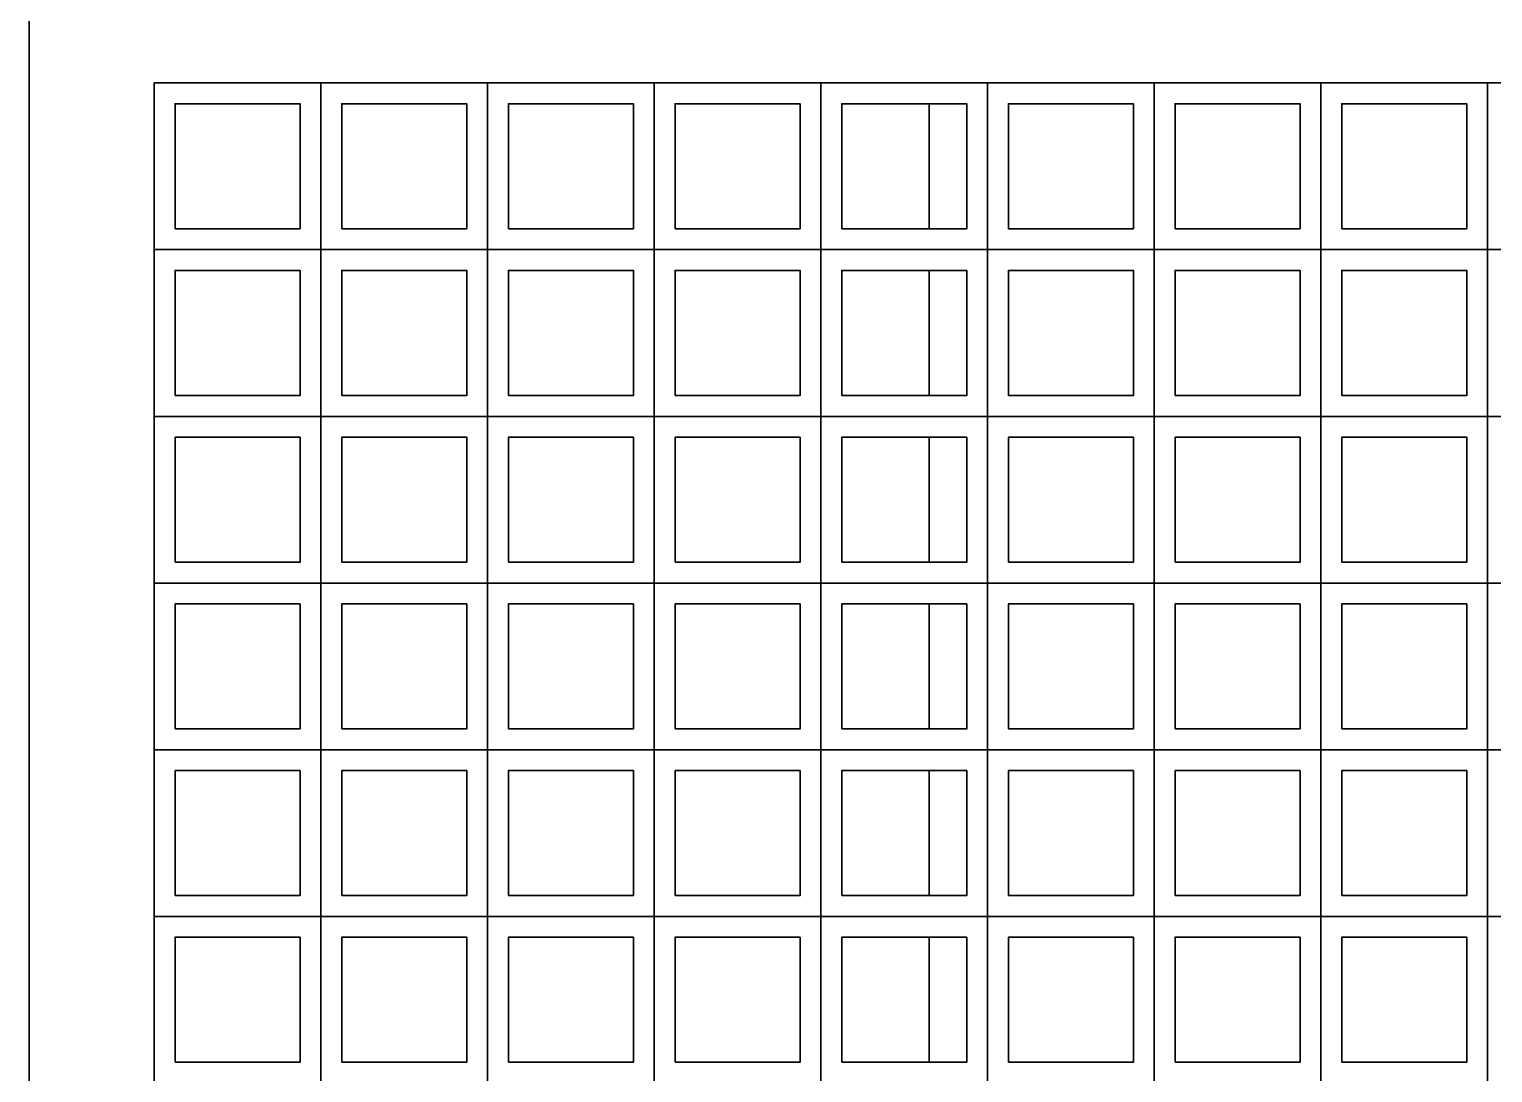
# Model space of a CAD drawing. Header units: millimetres. Extents: x -4228 to 27092, y -6721 to 984.
# Drawn here: x 7492.6 to 7668.2, y -6468.2 to -6343 of the extents above; entities that cross this region are included whole.
import ezdxf

# ---------------------------------------------------------------- set-up
doc = ezdxf.new("R2010")
doc.units = ezdxf.units.MM
doc.header["$LTSCALE"] = 50
doc.layers.add('cobogo', color=7, linetype='Continuous')
doc.layers.add('PAREDES3', color=2, linetype='Continuous')

msp = doc.modelspace()

# ---------------------------------------------------------------- linework, layer by layer
at = {"layer": 'cobogo', "color": 3, "linetype": 'Continuous', "lineweight": 30}
for points in [[(7507.6, -6369.46), (7527.6, -6369.46), (7527.6, -6349.46), (7507.6, -6349.46)], [(7507.6, -6369.46), (7527.6, -6369.46), (7527.6, -6349.46), (7507.6, -6349.46)], [(7507.6, -6369.46), (7527.6, -6369.46), (7527.6, -6349.46), (7507.6, -6349.46)], [(7507.6, -6369.46), (7527.6, -6369.46), (7527.6, -6349.46), (7507.6, -6349.46)], [(7527.6, -6369.46), (7547.6, -6369.46), (7547.6, -6349.46), (7527.6, -6349.46)], [(7527.6, -6369.46), (7547.6, -6369.46), (7547.6, -6349.46), (7527.6, -6349.46)], [(7527.6, -6369.46), (7547.6, -6369.46), (7547.6, -6349.46), (7527.6, -6349.46)], [(7527.6, -6369.46), (7547.6, -6369.46), (7547.6, -6349.46), (7527.6, -6349.46)], [(7547.6, -6369.46), (7567.6, -6369.46), (7567.6, -6349.46), (7547.6, -6349.46)], [(7547.6, -6369.46), (7567.6, -6369.46), (7567.6, -6349.46), (7547.6, -6349.46)], [(7547.6, -6369.46), (7567.6, -6369.46), (7567.6, -6349.46), (7547.6, -6349.46)], [(7547.6, -6369.46), (7567.6, -6369.46), (7567.6, -6349.46), (7547.6, -6349.46)], [(7567.6, -6369.46), (7587.6, -6369.46), (7587.6, -6349.46), (7567.6, -6349.46)], [(7567.6, -6369.46), (7587.6, -6369.46), (7587.6, -6349.46), (7567.6, -6349.46)], [(7567.6, -6369.46), (7587.6, -6369.46), (7587.6, -6349.46), (7567.6, -6349.46)], [(7567.6, -6369.46), (7587.6, -6369.46), (7587.6, -6349.46), (7567.6, -6349.46)], [(7587.6, -6369.46), (7607.6, -6369.46), (7607.6, -6349.46), (7587.6, -6349.46)], [(7587.6, -6369.46), (7607.6, -6369.46), (7607.6, -6349.46), (7587.6, -6349.46)], [(7587.6, -6369.46), (7607.6, -6369.46), (7607.6, -6349.46), (7587.6, -6349.46)], [(7587.6, -6369.46), (7607.6, -6369.46), (7607.6, -6349.46), (7587.6, -6349.46)], [(7607.6, -6369.46), (7627.6, -6369.46), (7627.6, -6349.46), (7607.6, -6349.46)], [(7607.6, -6369.46), (7627.6, -6369.46), (7627.6, -6349.46), (7607.6, -6349.46)], [(7607.6, -6369.46), (7627.6, -6369.46), (7627.6, -6349.46), (7607.6, -6349.46)], [(7607.6, -6369.46), (7627.6, -6369.46), (7627.6, -6349.46), (7607.6, -6349.46)], [(7627.6, -6369.46), (7647.6, -6369.46), (7647.6, -6349.46), (7627.6, -6349.46)], [(7627.6, -6369.46), (7647.6, -6369.46), (7647.6, -6349.46), (7627.6, -6349.46)], [(7627.6, -6369.46), (7647.6, -6369.46), (7647.6, -6349.46), (7627.6, -6349.46)], [(7627.6, -6369.46), (7647.6, -6369.46), (7647.6, -6349.46), (7627.6, -6349.46)], [(7647.6, -6369.46), (7667.6, -6369.46), (7667.6, -6349.46), (7647.6, -6349.46)], [(7647.6, -6369.46), (7667.6, -6369.46), (7667.6, -6349.46), (7647.6, -6349.46)], [(7647.6, -6369.46), (7667.6, -6369.46), (7667.6, -6349.46), (7647.6, -6349.46)], [(7647.6, -6369.46), (7667.6, -6369.46), (7667.6, -6349.46), (7647.6, -6349.46)], [(7667.6, -6369.46), (7687.6, -6369.46), (7687.6, -6349.46), (7667.6, -6349.46)], [(7667.6, -6369.46), (7687.6, -6369.46), (7687.6, -6349.46), (7667.6, -6349.46)], [(7667.6, -6369.46), (7687.6, -6369.46), (7687.6, -6349.46), (7667.6, -6349.46)], [(7667.6, -6369.46), (7687.6, -6369.46), (7687.6, -6349.46), (7667.6, -6349.46)], [(7507.6, -6389.46), (7527.6, -6389.46), (7527.6, -6369.46), (7507.6, -6369.46)], [(7507.6, -6389.46), (7527.6, -6389.46), (7527.6, -6369.46), (7507.6, -6369.46)], [(7507.6, -6389.46), (7527.6, -6389.46), (7527.6, -6369.46), (7507.6, -6369.46)], [(7507.6, -6389.46), (7527.6, -6389.46), (7527.6, -6369.46), (7507.6, -6369.46)], [(7527.6, -6389.46), (7547.6, -6389.46), (7547.6, -6369.46), (7527.6, -6369.46)], [(7527.6, -6389.46), (7547.6, -6389.46), (7547.6, -6369.46), (7527.6, -6369.46)], [(7527.6, -6389.46), (7547.6, -6389.46), (7547.6, -6369.46), (7527.6, -6369.46)], [(7527.6, -6389.46), (7547.6, -6389.46), (7547.6, -6369.46), (7527.6, -6369.46)], [(7547.6, -6389.46), (7567.6, -6389.46), (7567.6, -6369.46), (7547.6, -6369.46)], [(7547.6, -6389.46), (7567.6, -6389.46), (7567.6, -6369.46), (7547.6, -6369.46)], [(7547.6, -6389.46), (7567.6, -6389.46), (7567.6, -6369.46), (7547.6, -6369.46)], [(7547.6, -6389.46), (7567.6, -6389.46), (7567.6, -6369.46), (7547.6, -6369.46)], [(7567.6, -6389.46), (7587.6, -6389.46), (7587.6, -6369.46), (7567.6, -6369.46)], [(7567.6, -6389.46), (7587.6, -6389.46), (7587.6, -6369.46), (7567.6, -6369.46)], [(7567.6, -6389.46), (7587.6, -6389.46), (7587.6, -6369.46), (7567.6, -6369.46)], [(7567.6, -6389.46), (7587.6, -6389.46), (7587.6, -6369.46), (7567.6, -6369.46)], [(7587.6, -6389.46), (7607.6, -6389.46), (7607.6, -6369.46), (7587.6, -6369.46)], [(7587.6, -6389.46), (7607.6, -6389.46), (7607.6, -6369.46), (7587.6, -6369.46)], [(7587.6, -6389.46), (7607.6, -6389.46), (7607.6, -6369.46), (7587.6, -6369.46)], [(7587.6, -6389.46), (7607.6, -6389.46), (7607.6, -6369.46), (7587.6, -6369.46)], [(7607.6, -6389.46), (7627.6, -6389.46), (7627.6, -6369.46), (7607.6, -6369.46)], [(7607.6, -6389.46), (7627.6, -6389.46), (7627.6, -6369.46), (7607.6, -6369.46)], [(7607.6, -6389.46), (7627.6, -6389.46), (7627.6, -6369.46), (7607.6, -6369.46)], [(7607.6, -6389.46), (7627.6, -6389.46), (7627.6, -6369.46), (7607.6, -6369.46)], [(7627.6, -6389.46), (7647.6, -6389.46), (7647.6, -6369.46), (7627.6, -6369.46)], [(7627.6, -6389.46), (7647.6, -6389.46), (7647.6, -6369.46), (7627.6, -6369.46)], [(7627.6, -6389.46), (7647.6, -6389.46), (7647.6, -6369.46), (7627.6, -6369.46)], [(7627.6, -6389.46), (7647.6, -6389.46), (7647.6, -6369.46), (7627.6, -6369.46)], [(7647.6, -6389.46), (7667.6, -6389.46), (7667.6, -6369.46), (7647.6, -6369.46)], [(7647.6, -6389.46), (7667.6, -6389.46), (7667.6, -6369.46), (7647.6, -6369.46)], [(7647.6, -6389.46), (7667.6, -6389.46), (7667.6, -6369.46), (7647.6, -6369.46)], [(7647.6, -6389.46), (7667.6, -6389.46), (7667.6, -6369.46), (7647.6, -6369.46)], [(7667.6, -6389.46), (7687.6, -6389.46), (7687.6, -6369.46), (7667.6, -6369.46)], [(7667.6, -6389.46), (7687.6, -6389.46), (7687.6, -6369.46), (7667.6, -6369.46)], [(7667.6, -6389.46), (7687.6, -6389.46), (7687.6, -6369.46), (7667.6, -6369.46)], [(7667.6, -6389.46), (7687.6, -6389.46), (7687.6, -6369.46), (7667.6, -6369.46)], [(7507.6, -6409.46), (7527.6, -6409.46), (7527.6, -6389.46), (7507.6, -6389.46)], [(7507.6, -6409.46), (7527.6, -6409.46), (7527.6, -6389.46), (7507.6, -6389.46)], [(7507.6, -6409.46), (7527.6, -6409.46), (7527.6, -6389.46), (7507.6, -6389.46)], [(7507.6, -6409.46), (7527.6, -6409.46), (7527.6, -6389.46), (7507.6, -6389.46)], [(7527.6, -6409.46), (7547.6, -6409.46), (7547.6, -6389.46), (7527.6, -6389.46)], [(7527.6, -6409.46), (7547.6, -6409.46), (7547.6, -6389.46), (7527.6, -6389.46)], [(7527.6, -6409.46), (7547.6, -6409.46), (7547.6, -6389.46), (7527.6, -6389.46)], [(7527.6, -6409.46), (7547.6, -6409.46), (7547.6, -6389.46), (7527.6, -6389.46)], [(7547.6, -6409.46), (7567.6, -6409.46), (7567.6, -6389.46), (7547.6, -6389.46)], [(7547.6, -6409.46), (7567.6, -6409.46), (7567.6, -6389.46), (7547.6, -6389.46)], [(7547.6, -6409.46), (7567.6, -6409.46), (7567.6, -6389.46), (7547.6, -6389.46)], [(7547.6, -6409.46), (7567.6, -6409.46), (7567.6, -6389.46), (7547.6, -6389.46)], [(7567.6, -6409.46), (7587.6, -6409.46), (7587.6, -6389.46), (7567.6, -6389.46)], [(7567.6, -6409.46), (7587.6, -6409.46), (7587.6, -6389.46), (7567.6, -6389.46)], [(7567.6, -6409.46), (7587.6, -6409.46), (7587.6, -6389.46), (7567.6, -6389.46)], [(7567.6, -6409.46), (7587.6, -6409.46), (7587.6, -6389.46), (7567.6, -6389.46)], [(7587.6, -6409.46), (7607.6, -6409.46), (7607.6, -6389.46), (7587.6, -6389.46)], [(7587.6, -6409.46), (7607.6, -6409.46), (7607.6, -6389.46), (7587.6, -6389.46)], [(7587.6, -6409.46), (7607.6, -6409.46), (7607.6, -6389.46), (7587.6, -6389.46)], [(7587.6, -6409.46), (7607.6, -6409.46), (7607.6, -6389.46), (7587.6, -6389.46)], [(7607.6, -6409.46), (7627.6, -6409.46), (7627.6, -6389.46), (7607.6, -6389.46)], [(7607.6, -6409.46), (7627.6, -6409.46), (7627.6, -6389.46), (7607.6, -6389.46)], [(7607.6, -6409.46), (7627.6, -6409.46), (7627.6, -6389.46), (7607.6, -6389.46)], [(7607.6, -6409.46), (7627.6, -6409.46), (7627.6, -6389.46), (7607.6, -6389.46)], [(7627.6, -6409.46), (7647.6, -6409.46), (7647.6, -6389.46), (7627.6, -6389.46)], [(7627.6, -6409.46), (7647.6, -6409.46), (7647.6, -6389.46), (7627.6, -6389.46)], [(7627.6, -6409.46), (7647.6, -6409.46), (7647.6, -6389.46), (7627.6, -6389.46)], [(7627.6, -6409.46), (7647.6, -6409.46), (7647.6, -6389.46), (7627.6, -6389.46)], [(7647.6, -6409.46), (7667.6, -6409.46), (7667.6, -6389.46), (7647.6, -6389.46)], [(7647.6, -6409.46), (7667.6, -6409.46), (7667.6, -6389.46), (7647.6, -6389.46)], [(7647.6, -6409.46), (7667.6, -6409.46), (7667.6, -6389.46), (7647.6, -6389.46)], [(7647.6, -6409.46), (7667.6, -6409.46), (7667.6, -6389.46), (7647.6, -6389.46)], [(7667.6, -6409.46), (7687.6, -6409.46), (7687.6, -6389.46), (7667.6, -6389.46)], [(7667.6, -6409.46), (7687.6, -6409.46), (7687.6, -6389.46), (7667.6, -6389.46)], [(7667.6, -6409.46), (7687.6, -6409.46), (7687.6, -6389.46), (7667.6, -6389.46)], [(7667.6, -6409.46), (7687.6, -6409.46), (7687.6, -6389.46), (7667.6, -6389.46)], [(7507.6, -6429.46), (7527.6, -6429.46), (7527.6, -6409.46), (7507.6, -6409.46)], [(7507.6, -6429.46), (7527.6, -6429.46), (7527.6, -6409.46), (7507.6, -6409.46)], [(7507.6, -6429.46), (7527.6, -6429.46), (7527.6, -6409.46), (7507.6, -6409.46)], [(7507.6, -6429.46), (7527.6, -6429.46), (7527.6, -6409.46), (7507.6, -6409.46)], [(7527.6, -6429.46), (7547.6, -6429.46), (7547.6, -6409.46), (7527.6, -6409.46)], [(7527.6, -6429.46), (7547.6, -6429.46), (7547.6, -6409.46), (7527.6, -6409.46)], [(7527.6, -6429.46), (7547.6, -6429.46), (7547.6, -6409.46), (7527.6, -6409.46)], [(7527.6, -6429.46), (7547.6, -6429.46), (7547.6, -6409.46), (7527.6, -6409.46)], [(7547.6, -6429.46), (7567.6, -6429.46), (7567.6, -6409.46), (7547.6, -6409.46)], [(7547.6, -6429.46), (7567.6, -6429.46), (7567.6, -6409.46), (7547.6, -6409.46)], [(7547.6, -6429.46), (7567.6, -6429.46), (7567.6, -6409.46), (7547.6, -6409.46)], [(7547.6, -6429.46), (7567.6, -6429.46), (7567.6, -6409.46), (7547.6, -6409.46)], [(7567.6, -6429.46), (7587.6, -6429.46), (7587.6, -6409.46), (7567.6, -6409.46)], [(7567.6, -6429.46), (7587.6, -6429.46), (7587.6, -6409.46), (7567.6, -6409.46)], [(7567.6, -6429.46), (7587.6, -6429.46), (7587.6, -6409.46), (7567.6, -6409.46)], [(7567.6, -6429.46), (7587.6, -6429.46), (7587.6, -6409.46), (7567.6, -6409.46)], [(7587.6, -6429.46), (7607.6, -6429.46), (7607.6, -6409.46), (7587.6, -6409.46)], [(7587.6, -6429.46), (7607.6, -6429.46), (7607.6, -6409.46), (7587.6, -6409.46)], [(7587.6, -6429.46), (7607.6, -6429.46), (7607.6, -6409.46), (7587.6, -6409.46)], [(7587.6, -6429.46), (7607.6, -6429.46), (7607.6, -6409.46), (7587.6, -6409.46)], [(7607.6, -6429.46), (7627.6, -6429.46), (7627.6, -6409.46), (7607.6, -6409.46)], [(7607.6, -6429.46), (7627.6, -6429.46), (7627.6, -6409.46), (7607.6, -6409.46)], [(7607.6, -6429.46), (7627.6, -6429.46), (7627.6, -6409.46), (7607.6, -6409.46)], [(7607.6, -6429.46), (7627.6, -6429.46), (7627.6, -6409.46), (7607.6, -6409.46)], [(7627.6, -6429.46), (7647.6, -6429.46), (7647.6, -6409.46), (7627.6, -6409.46)], [(7627.6, -6429.46), (7647.6, -6429.46), (7647.6, -6409.46), (7627.6, -6409.46)], [(7627.6, -6429.46), (7647.6, -6429.46), (7647.6, -6409.46), (7627.6, -6409.46)], [(7627.6, -6429.46), (7647.6, -6429.46), (7647.6, -6409.46), (7627.6, -6409.46)], [(7647.6, -6429.46), (7667.6, -6429.46), (7667.6, -6409.46), (7647.6, -6409.46)], [(7647.6, -6429.46), (7667.6, -6429.46), (7667.6, -6409.46), (7647.6, -6409.46)], [(7647.6, -6429.46), (7667.6, -6429.46), (7667.6, -6409.46), (7647.6, -6409.46)], [(7647.6, -6429.46), (7667.6, -6429.46), (7667.6, -6409.46), (7647.6, -6409.46)], [(7667.6, -6429.46), (7687.6, -6429.46), (7687.6, -6409.46), (7667.6, -6409.46)], [(7667.6, -6429.46), (7687.6, -6429.46), (7687.6, -6409.46), (7667.6, -6409.46)], [(7667.6, -6429.46), (7687.6, -6429.46), (7687.6, -6409.46), (7667.6, -6409.46)], [(7667.6, -6429.46), (7687.6, -6429.46), (7687.6, -6409.46), (7667.6, -6409.46)], [(7507.6, -6449.46), (7527.6, -6449.46), (7527.6, -6429.46), (7507.6, -6429.46)], [(7507.6, -6449.46), (7527.6, -6449.46), (7527.6, -6429.46), (7507.6, -6429.46)], [(7507.6, -6449.46), (7527.6, -6449.46), (7527.6, -6429.46), (7507.6, -6429.46)], [(7507.6, -6449.46), (7527.6, -6449.46), (7527.6, -6429.46), (7507.6, -6429.46)], [(7527.6, -6449.46), (7547.6, -6449.46), (7547.6, -6429.46), (7527.6, -6429.46)], [(7527.6, -6449.46), (7547.6, -6449.46), (7547.6, -6429.46), (7527.6, -6429.46)], [(7527.6, -6449.46), (7547.6, -6449.46), (7547.6, -6429.46), (7527.6, -6429.46)], [(7527.6, -6449.46), (7547.6, -6449.46), (7547.6, -6429.46), (7527.6, -6429.46)], [(7547.6, -6449.46), (7567.6, -6449.46), (7567.6, -6429.46), (7547.6, -6429.46)], [(7547.6, -6449.46), (7567.6, -6449.46), (7567.6, -6429.46), (7547.6, -6429.46)], [(7547.6, -6449.46), (7567.6, -6449.46), (7567.6, -6429.46), (7547.6, -6429.46)], [(7547.6, -6449.46), (7567.6, -6449.46), (7567.6, -6429.46), (7547.6, -6429.46)], [(7567.6, -6449.46), (7587.6, -6449.46), (7587.6, -6429.46), (7567.6, -6429.46)], [(7567.6, -6449.46), (7587.6, -6449.46), (7587.6, -6429.46), (7567.6, -6429.46)], [(7567.6, -6449.46), (7587.6, -6449.46), (7587.6, -6429.46), (7567.6, -6429.46)], [(7567.6, -6449.46), (7587.6, -6449.46), (7587.6, -6429.46), (7567.6, -6429.46)], [(7587.6, -6449.46), (7607.6, -6449.46), (7607.6, -6429.46), (7587.6, -6429.46)], [(7587.6, -6449.46), (7607.6, -6449.46), (7607.6, -6429.46), (7587.6, -6429.46)], [(7587.6, -6449.46), (7607.6, -6449.46), (7607.6, -6429.46), (7587.6, -6429.46)], [(7587.6, -6449.46), (7607.6, -6449.46), (7607.6, -6429.46), (7587.6, -6429.46)], [(7607.6, -6449.46), (7627.6, -6449.46), (7627.6, -6429.46), (7607.6, -6429.46)], [(7607.6, -6449.46), (7627.6, -6449.46), (7627.6, -6429.46), (7607.6, -6429.46)], [(7607.6, -6449.46), (7627.6, -6449.46), (7627.6, -6429.46), (7607.6, -6429.46)], [(7607.6, -6449.46), (7627.6, -6449.46), (7627.6, -6429.46), (7607.6, -6429.46)], [(7627.6, -6449.46), (7647.6, -6449.46), (7647.6, -6429.46), (7627.6, -6429.46)], [(7627.6, -6449.46), (7647.6, -6449.46), (7647.6, -6429.46), (7627.6, -6429.46)], [(7627.6, -6449.46), (7647.6, -6449.46), (7647.6, -6429.46), (7627.6, -6429.46)], [(7627.6, -6449.46), (7647.6, -6449.46), (7647.6, -6429.46), (7627.6, -6429.46)], [(7647.6, -6449.46), (7667.6, -6449.46), (7667.6, -6429.46), (7647.6, -6429.46)], [(7647.6, -6449.46), (7667.6, -6449.46), (7667.6, -6429.46), (7647.6, -6429.46)], [(7647.6, -6449.46), (7667.6, -6449.46), (7667.6, -6429.46), (7647.6, -6429.46)], [(7647.6, -6449.46), (7667.6, -6449.46), (7667.6, -6429.46), (7647.6, -6429.46)], [(7667.6, -6449.46), (7687.6, -6449.46), (7687.6, -6429.46), (7667.6, -6429.46)], [(7667.6, -6449.46), (7687.6, -6449.46), (7687.6, -6429.46), (7667.6, -6429.46)], [(7667.6, -6449.46), (7687.6, -6449.46), (7687.6, -6429.46), (7667.6, -6429.46)], [(7667.6, -6449.46), (7687.6, -6449.46), (7687.6, -6429.46), (7667.6, -6429.46)], [(7507.6, -6469.46), (7527.6, -6469.46), (7527.6, -6449.46), (7507.6, -6449.46)], [(7507.6, -6469.46), (7527.6, -6469.46), (7527.6, -6449.46), (7507.6, -6449.46)], [(7507.6, -6469.46), (7527.6, -6469.46), (7527.6, -6449.46), (7507.6, -6449.46)], [(7507.6, -6469.46), (7527.6, -6469.46), (7527.6, -6449.46), (7507.6, -6449.46)], [(7527.6, -6469.46), (7547.6, -6469.46), (7547.6, -6449.46), (7527.6, -6449.46)], [(7527.6, -6469.46), (7547.6, -6469.46), (7547.6, -6449.46), (7527.6, -6449.46)], [(7527.6, -6469.46), (7547.6, -6469.46), (7547.6, -6449.46), (7527.6, -6449.46)], [(7527.6, -6469.46), (7547.6, -6469.46), (7547.6, -6449.46), (7527.6, -6449.46)], [(7547.6, -6469.46), (7567.6, -6469.46), (7567.6, -6449.46), (7547.6, -6449.46)], [(7547.6, -6469.46), (7567.6, -6469.46), (7567.6, -6449.46), (7547.6, -6449.46)], [(7547.6, -6469.46), (7567.6, -6469.46), (7567.6, -6449.46), (7547.6, -6449.46)], [(7547.6, -6469.46), (7567.6, -6469.46), (7567.6, -6449.46), (7547.6, -6449.46)], [(7567.6, -6469.46), (7587.6, -6469.46), (7587.6, -6449.46), (7567.6, -6449.46)], [(7567.6, -6469.46), (7587.6, -6469.46), (7587.6, -6449.46), (7567.6, -6449.46)], [(7567.6, -6469.46), (7587.6, -6469.46), (7587.6, -6449.46), (7567.6, -6449.46)], [(7567.6, -6469.46), (7587.6, -6469.46), (7587.6, -6449.46), (7567.6, -6449.46)], [(7587.6, -6469.46), (7607.6, -6469.46), (7607.6, -6449.46), (7587.6, -6449.46)], [(7587.6, -6469.46), (7607.6, -6469.46), (7607.6, -6449.46), (7587.6, -6449.46)], [(7587.6, -6469.46), (7607.6, -6469.46), (7607.6, -6449.46), (7587.6, -6449.46)], [(7587.6, -6469.46), (7607.6, -6469.46), (7607.6, -6449.46), (7587.6, -6449.46)], [(7607.6, -6469.46), (7627.6, -6469.46), (7627.6, -6449.46), (7607.6, -6449.46)], [(7607.6, -6469.46), (7627.6, -6469.46), (7627.6, -6449.46), (7607.6, -6449.46)], [(7607.6, -6469.46), (7627.6, -6469.46), (7627.6, -6449.46), (7607.6, -6449.46)], [(7607.6, -6469.46), (7627.6, -6469.46), (7627.6, -6449.46), (7607.6, -6449.46)], [(7627.6, -6469.46), (7647.6, -6469.46), (7647.6, -6449.46), (7627.6, -6449.46)], [(7627.6, -6469.46), (7647.6, -6469.46), (7647.6, -6449.46), (7627.6, -6449.46)], [(7627.6, -6469.46), (7647.6, -6469.46), (7647.6, -6449.46), (7627.6, -6449.46)], [(7627.6, -6469.46), (7647.6, -6469.46), (7647.6, -6449.46), (7627.6, -6449.46)], [(7647.6, -6469.46), (7667.6, -6469.46), (7667.6, -6449.46), (7647.6, -6449.46)], [(7647.6, -6469.46), (7667.6, -6469.46), (7667.6, -6449.46), (7647.6, -6449.46)], [(7647.6, -6469.46), (7667.6, -6469.46), (7667.6, -6449.46), (7647.6, -6449.46)], [(7647.6, -6469.46), (7667.6, -6469.46), (7667.6, -6449.46), (7647.6, -6449.46)], [(7667.6, -6469.46), (7687.6, -6469.46), (7687.6, -6449.46), (7667.6, -6449.46)], [(7667.6, -6469.46), (7687.6, -6469.46), (7687.6, -6449.46), (7667.6, -6449.46)], [(7667.6, -6469.46), (7687.6, -6469.46), (7687.6, -6449.46), (7667.6, -6449.46)], [(7667.6, -6469.46), (7687.6, -6469.46), (7687.6, -6449.46), (7667.6, -6449.46)]]:
    msp.add_lwpolyline(points, close=True, dxfattribs=at)
at = {"layer": 'cobogo', "linetype": 'Continuous', "lineweight": 30}
for points in [[(7510.1, -6366.96), (7525.1, -6366.96), (7525.1, -6351.96), (7510.1, -6351.96)], [(7510.1, -6366.96), (7525.1, -6366.96), (7525.1, -6351.96), (7510.1, -6351.96)], [(7510.1, -6366.96), (7525.1, -6366.96), (7525.1, -6351.96), (7510.1, -6351.96)], [(7510.1, -6366.96), (7525.1, -6366.96), (7525.1, -6351.96), (7510.1, -6351.96)], [(7530.1, -6366.96), (7545.1, -6366.96), (7545.1, -6351.96), (7530.1, -6351.96)], [(7530.1, -6366.96), (7545.1, -6366.96), (7545.1, -6351.96), (7530.1, -6351.96)], [(7530.1, -6366.96), (7545.1, -6366.96), (7545.1, -6351.96), (7530.1, -6351.96)], [(7530.1, -6366.96), (7545.1, -6366.96), (7545.1, -6351.96), (7530.1, -6351.96)], [(7550.1, -6366.96), (7565.1, -6366.96), (7565.1, -6351.96), (7550.1, -6351.96)], [(7550.1, -6366.96), (7565.1, -6366.96), (7565.1, -6351.96), (7550.1, -6351.96)], [(7550.1, -6366.96), (7565.1, -6366.96), (7565.1, -6351.96), (7550.1, -6351.96)], [(7550.1, -6366.96), (7565.1, -6366.96), (7565.1, -6351.96), (7550.1, -6351.96)], [(7570.1, -6366.96), (7585.1, -6366.96), (7585.1, -6351.96), (7570.1, -6351.96)], [(7570.1, -6366.96), (7585.1, -6366.96), (7585.1, -6351.96), (7570.1, -6351.96)], [(7570.1, -6366.96), (7585.1, -6366.96), (7585.1, -6351.96), (7570.1, -6351.96)], [(7570.1, -6366.96), (7585.1, -6366.96), (7585.1, -6351.96), (7570.1, -6351.96)], [(7590.1, -6366.96), (7605.1, -6366.96), (7605.1, -6351.96), (7590.1, -6351.96)], [(7590.1, -6366.96), (7605.1, -6366.96), (7605.1, -6351.96), (7590.1, -6351.96)], [(7590.1, -6366.96), (7605.1, -6366.96), (7605.1, -6351.96), (7590.1, -6351.96)], [(7590.1, -6366.96), (7605.1, -6366.96), (7605.1, -6351.96), (7590.1, -6351.96)], [(7610.1, -6366.96), (7625.1, -6366.96), (7625.1, -6351.96), (7610.1, -6351.96)], [(7610.1, -6366.96), (7625.1, -6366.96), (7625.1, -6351.96), (7610.1, -6351.96)], [(7610.1, -6366.96), (7625.1, -6366.96), (7625.1, -6351.96), (7610.1, -6351.96)], [(7610.1, -6366.96), (7625.1, -6366.96), (7625.1, -6351.96), (7610.1, -6351.96)], [(7630.1, -6366.96), (7645.1, -6366.96), (7645.1, -6351.96), (7630.1, -6351.96)], [(7630.1, -6366.96), (7645.1, -6366.96), (7645.1, -6351.96), (7630.1, -6351.96)], [(7630.1, -6366.96), (7645.1, -6366.96), (7645.1, -6351.96), (7630.1, -6351.96)], [(7630.1, -6366.96), (7645.1, -6366.96), (7645.1, -6351.96), (7630.1, -6351.96)], [(7650.1, -6366.96), (7665.1, -6366.96), (7665.1, -6351.96), (7650.1, -6351.96)], [(7650.1, -6366.96), (7665.1, -6366.96), (7665.1, -6351.96), (7650.1, -6351.96)], [(7650.1, -6366.96), (7665.1, -6366.96), (7665.1, -6351.96), (7650.1, -6351.96)], [(7650.1, -6366.96), (7665.1, -6366.96), (7665.1, -6351.96), (7650.1, -6351.96)], [(7510.1, -6386.96), (7525.1, -6386.96), (7525.1, -6371.96), (7510.1, -6371.96)], [(7510.1, -6386.96), (7525.1, -6386.96), (7525.1, -6371.96), (7510.1, -6371.96)], [(7510.1, -6386.96), (7525.1, -6386.96), (7525.1, -6371.96), (7510.1, -6371.96)], [(7510.1, -6386.96), (7525.1, -6386.96), (7525.1, -6371.96), (7510.1, -6371.96)], [(7530.1, -6386.96), (7545.1, -6386.96), (7545.1, -6371.96), (7530.1, -6371.96)], [(7530.1, -6386.96), (7545.1, -6386.96), (7545.1, -6371.96), (7530.1, -6371.96)], [(7530.1, -6386.96), (7545.1, -6386.96), (7545.1, -6371.96), (7530.1, -6371.96)], [(7530.1, -6386.96), (7545.1, -6386.96), (7545.1, -6371.96), (7530.1, -6371.96)], [(7550.1, -6386.96), (7565.1, -6386.96), (7565.1, -6371.96), (7550.1, -6371.96)], [(7550.1, -6386.96), (7565.1, -6386.96), (7565.1, -6371.96), (7550.1, -6371.96)], [(7550.1, -6386.96), (7565.1, -6386.96), (7565.1, -6371.96), (7550.1, -6371.96)], [(7550.1, -6386.96), (7565.1, -6386.96), (7565.1, -6371.96), (7550.1, -6371.96)], [(7570.1, -6386.96), (7585.1, -6386.96), (7585.1, -6371.96), (7570.1, -6371.96)], [(7570.1, -6386.96), (7585.1, -6386.96), (7585.1, -6371.96), (7570.1, -6371.96)], [(7570.1, -6386.96), (7585.1, -6386.96), (7585.1, -6371.96), (7570.1, -6371.96)], [(7570.1, -6386.96), (7585.1, -6386.96), (7585.1, -6371.96), (7570.1, -6371.96)], [(7590.1, -6386.96), (7605.1, -6386.96), (7605.1, -6371.96), (7590.1, -6371.96)], [(7590.1, -6386.96), (7605.1, -6386.96), (7605.1, -6371.96), (7590.1, -6371.96)], [(7590.1, -6386.96), (7605.1, -6386.96), (7605.1, -6371.96), (7590.1, -6371.96)], [(7590.1, -6386.96), (7605.1, -6386.96), (7605.1, -6371.96), (7590.1, -6371.96)], [(7610.1, -6386.96), (7625.1, -6386.96), (7625.1, -6371.96), (7610.1, -6371.96)], [(7610.1, -6386.96), (7625.1, -6386.96), (7625.1, -6371.96), (7610.1, -6371.96)], [(7610.1, -6386.96), (7625.1, -6386.96), (7625.1, -6371.96), (7610.1, -6371.96)], [(7610.1, -6386.96), (7625.1, -6386.96), (7625.1, -6371.96), (7610.1, -6371.96)], [(7630.1, -6386.96), (7645.1, -6386.96), (7645.1, -6371.96), (7630.1, -6371.96)], [(7630.1, -6386.96), (7645.1, -6386.96), (7645.1, -6371.96), (7630.1, -6371.96)], [(7630.1, -6386.96), (7645.1, -6386.96), (7645.1, -6371.96), (7630.1, -6371.96)], [(7630.1, -6386.96), (7645.1, -6386.96), (7645.1, -6371.96), (7630.1, -6371.96)], [(7650.1, -6386.96), (7665.1, -6386.96), (7665.1, -6371.96), (7650.1, -6371.96)], [(7650.1, -6386.96), (7665.1, -6386.96), (7665.1, -6371.96), (7650.1, -6371.96)], [(7650.1, -6386.96), (7665.1, -6386.96), (7665.1, -6371.96), (7650.1, -6371.96)], [(7650.1, -6386.96), (7665.1, -6386.96), (7665.1, -6371.96), (7650.1, -6371.96)], [(7510.1, -6406.96), (7525.1, -6406.96), (7525.1, -6391.96), (7510.1, -6391.96)], [(7510.1, -6406.96), (7525.1, -6406.96), (7525.1, -6391.96), (7510.1, -6391.96)], [(7510.1, -6406.96), (7525.1, -6406.96), (7525.1, -6391.96), (7510.1, -6391.96)], [(7510.1, -6406.96), (7525.1, -6406.96), (7525.1, -6391.96), (7510.1, -6391.96)], [(7530.1, -6406.96), (7545.1, -6406.96), (7545.1, -6391.96), (7530.1, -6391.96)], [(7530.1, -6406.96), (7545.1, -6406.96), (7545.1, -6391.96), (7530.1, -6391.96)], [(7530.1, -6406.96), (7545.1, -6406.96), (7545.1, -6391.96), (7530.1, -6391.96)], [(7530.1, -6406.96), (7545.1, -6406.96), (7545.1, -6391.96), (7530.1, -6391.96)], [(7550.1, -6406.96), (7565.1, -6406.96), (7565.1, -6391.96), (7550.1, -6391.96)], [(7550.1, -6406.96), (7565.1, -6406.96), (7565.1, -6391.96), (7550.1, -6391.96)], [(7550.1, -6406.96), (7565.1, -6406.96), (7565.1, -6391.96), (7550.1, -6391.96)], [(7550.1, -6406.96), (7565.1, -6406.96), (7565.1, -6391.96), (7550.1, -6391.96)], [(7570.1, -6406.96), (7585.1, -6406.96), (7585.1, -6391.96), (7570.1, -6391.96)], [(7570.1, -6406.96), (7585.1, -6406.96), (7585.1, -6391.96), (7570.1, -6391.96)], [(7570.1, -6406.96), (7585.1, -6406.96), (7585.1, -6391.96), (7570.1, -6391.96)], [(7570.1, -6406.96), (7585.1, -6406.96), (7585.1, -6391.96), (7570.1, -6391.96)], [(7590.1, -6406.96), (7605.1, -6406.96), (7605.1, -6391.96), (7590.1, -6391.96)], [(7590.1, -6406.96), (7605.1, -6406.96), (7605.1, -6391.96), (7590.1, -6391.96)], [(7590.1, -6406.96), (7605.1, -6406.96), (7605.1, -6391.96), (7590.1, -6391.96)], [(7590.1, -6406.96), (7605.1, -6406.96), (7605.1, -6391.96), (7590.1, -6391.96)], [(7610.1, -6406.96), (7625.1, -6406.96), (7625.1, -6391.96), (7610.1, -6391.96)], [(7610.1, -6406.96), (7625.1, -6406.96), (7625.1, -6391.96), (7610.1, -6391.96)], [(7610.1, -6406.96), (7625.1, -6406.96), (7625.1, -6391.96), (7610.1, -6391.96)], [(7610.1, -6406.96), (7625.1, -6406.96), (7625.1, -6391.96), (7610.1, -6391.96)], [(7630.1, -6406.96), (7645.1, -6406.96), (7645.1, -6391.96), (7630.1, -6391.96)], [(7630.1, -6406.96), (7645.1, -6406.96), (7645.1, -6391.96), (7630.1, -6391.96)], [(7630.1, -6406.96), (7645.1, -6406.96), (7645.1, -6391.96), (7630.1, -6391.96)], [(7630.1, -6406.96), (7645.1, -6406.96), (7645.1, -6391.96), (7630.1, -6391.96)], [(7650.1, -6406.96), (7665.1, -6406.96), (7665.1, -6391.96), (7650.1, -6391.96)], [(7650.1, -6406.96), (7665.1, -6406.96), (7665.1, -6391.96), (7650.1, -6391.96)], [(7650.1, -6406.96), (7665.1, -6406.96), (7665.1, -6391.96), (7650.1, -6391.96)], [(7650.1, -6406.96), (7665.1, -6406.96), (7665.1, -6391.96), (7650.1, -6391.96)], [(7510.1, -6426.96), (7525.1, -6426.96), (7525.1, -6411.96), (7510.1, -6411.96)], [(7510.1, -6426.96), (7525.1, -6426.96), (7525.1, -6411.96), (7510.1, -6411.96)], [(7510.1, -6426.96), (7525.1, -6426.96), (7525.1, -6411.96), (7510.1, -6411.96)], [(7510.1, -6426.96), (7525.1, -6426.96), (7525.1, -6411.96), (7510.1, -6411.96)], [(7530.1, -6426.96), (7545.1, -6426.96), (7545.1, -6411.96), (7530.1, -6411.96)], [(7530.1, -6426.96), (7545.1, -6426.96), (7545.1, -6411.96), (7530.1, -6411.96)], [(7530.1, -6426.96), (7545.1, -6426.96), (7545.1, -6411.96), (7530.1, -6411.96)], [(7530.1, -6426.96), (7545.1, -6426.96), (7545.1, -6411.96), (7530.1, -6411.96)], [(7550.1, -6426.96), (7565.1, -6426.96), (7565.1, -6411.96), (7550.1, -6411.96)], [(7550.1, -6426.96), (7565.1, -6426.96), (7565.1, -6411.96), (7550.1, -6411.96)], [(7550.1, -6426.96), (7565.1, -6426.96), (7565.1, -6411.96), (7550.1, -6411.96)], [(7550.1, -6426.96), (7565.1, -6426.96), (7565.1, -6411.96), (7550.1, -6411.96)], [(7570.1, -6426.96), (7585.1, -6426.96), (7585.1, -6411.96), (7570.1, -6411.96)], [(7570.1, -6426.96), (7585.1, -6426.96), (7585.1, -6411.96), (7570.1, -6411.96)], [(7570.1, -6426.96), (7585.1, -6426.96), (7585.1, -6411.96), (7570.1, -6411.96)], [(7570.1, -6426.96), (7585.1, -6426.96), (7585.1, -6411.96), (7570.1, -6411.96)], [(7590.1, -6426.96), (7605.1, -6426.96), (7605.1, -6411.96), (7590.1, -6411.96)], [(7590.1, -6426.96), (7605.1, -6426.96), (7605.1, -6411.96), (7590.1, -6411.96)], [(7590.1, -6426.96), (7605.1, -6426.96), (7605.1, -6411.96), (7590.1, -6411.96)], [(7590.1, -6426.96), (7605.1, -6426.96), (7605.1, -6411.96), (7590.1, -6411.96)], [(7610.1, -6426.96), (7625.1, -6426.96), (7625.1, -6411.96), (7610.1, -6411.96)], [(7610.1, -6426.96), (7625.1, -6426.96), (7625.1, -6411.96), (7610.1, -6411.96)], [(7610.1, -6426.96), (7625.1, -6426.96), (7625.1, -6411.96), (7610.1, -6411.96)], [(7610.1, -6426.96), (7625.1, -6426.96), (7625.1, -6411.96), (7610.1, -6411.96)], [(7630.1, -6426.96), (7645.1, -6426.96), (7645.1, -6411.96), (7630.1, -6411.96)], [(7630.1, -6426.96), (7645.1, -6426.96), (7645.1, -6411.96), (7630.1, -6411.96)], [(7630.1, -6426.96), (7645.1, -6426.96), (7645.1, -6411.96), (7630.1, -6411.96)], [(7630.1, -6426.96), (7645.1, -6426.96), (7645.1, -6411.96), (7630.1, -6411.96)], [(7650.1, -6426.96), (7665.1, -6426.96), (7665.1, -6411.96), (7650.1, -6411.96)], [(7650.1, -6426.96), (7665.1, -6426.96), (7665.1, -6411.96), (7650.1, -6411.96)], [(7650.1, -6426.96), (7665.1, -6426.96), (7665.1, -6411.96), (7650.1, -6411.96)], [(7650.1, -6426.96), (7665.1, -6426.96), (7665.1, -6411.96), (7650.1, -6411.96)], [(7510.1, -6446.96), (7525.1, -6446.96), (7525.1, -6431.96), (7510.1, -6431.96)], [(7510.1, -6446.96), (7525.1, -6446.96), (7525.1, -6431.96), (7510.1, -6431.96)], [(7510.1, -6446.96), (7525.1, -6446.96), (7525.1, -6431.96), (7510.1, -6431.96)], [(7510.1, -6446.96), (7525.1, -6446.96), (7525.1, -6431.96), (7510.1, -6431.96)], [(7530.1, -6446.96), (7545.1, -6446.96), (7545.1, -6431.96), (7530.1, -6431.96)], [(7530.1, -6446.96), (7545.1, -6446.96), (7545.1, -6431.96), (7530.1, -6431.96)], [(7530.1, -6446.96), (7545.1, -6446.96), (7545.1, -6431.96), (7530.1, -6431.96)], [(7530.1, -6446.96), (7545.1, -6446.96), (7545.1, -6431.96), (7530.1, -6431.96)], [(7550.1, -6446.96), (7565.1, -6446.96), (7565.1, -6431.96), (7550.1, -6431.96)], [(7550.1, -6446.96), (7565.1, -6446.96), (7565.1, -6431.96), (7550.1, -6431.96)], [(7550.1, -6446.96), (7565.1, -6446.96), (7565.1, -6431.96), (7550.1, -6431.96)], [(7550.1, -6446.96), (7565.1, -6446.96), (7565.1, -6431.96), (7550.1, -6431.96)], [(7570.1, -6446.96), (7585.1, -6446.96), (7585.1, -6431.96), (7570.1, -6431.96)], [(7570.1, -6446.96), (7585.1, -6446.96), (7585.1, -6431.96), (7570.1, -6431.96)], [(7570.1, -6446.96), (7585.1, -6446.96), (7585.1, -6431.96), (7570.1, -6431.96)], [(7570.1, -6446.96), (7585.1, -6446.96), (7585.1, -6431.96), (7570.1, -6431.96)], [(7590.1, -6446.96), (7605.1, -6446.96), (7605.1, -6431.96), (7590.1, -6431.96)], [(7590.1, -6446.96), (7605.1, -6446.96), (7605.1, -6431.96), (7590.1, -6431.96)], [(7590.1, -6446.96), (7605.1, -6446.96), (7605.1, -6431.96), (7590.1, -6431.96)], [(7590.1, -6446.96), (7605.1, -6446.96), (7605.1, -6431.96), (7590.1, -6431.96)], [(7610.1, -6446.96), (7625.1, -6446.96), (7625.1, -6431.96), (7610.1, -6431.96)], [(7610.1, -6446.96), (7625.1, -6446.96), (7625.1, -6431.96), (7610.1, -6431.96)], [(7610.1, -6446.96), (7625.1, -6446.96), (7625.1, -6431.96), (7610.1, -6431.96)], [(7610.1, -6446.96), (7625.1, -6446.96), (7625.1, -6431.96), (7610.1, -6431.96)], [(7630.1, -6446.96), (7645.1, -6446.96), (7645.1, -6431.96), (7630.1, -6431.96)], [(7630.1, -6446.96), (7645.1, -6446.96), (7645.1, -6431.96), (7630.1, -6431.96)], [(7630.1, -6446.96), (7645.1, -6446.96), (7645.1, -6431.96), (7630.1, -6431.96)], [(7630.1, -6446.96), (7645.1, -6446.96), (7645.1, -6431.96), (7630.1, -6431.96)], [(7650.1, -6446.96), (7665.1, -6446.96), (7665.1, -6431.96), (7650.1, -6431.96)], [(7650.1, -6446.96), (7665.1, -6446.96), (7665.1, -6431.96), (7650.1, -6431.96)], [(7650.1, -6446.96), (7665.1, -6446.96), (7665.1, -6431.96), (7650.1, -6431.96)], [(7650.1, -6446.96), (7665.1, -6446.96), (7665.1, -6431.96), (7650.1, -6431.96)], [(7510.1, -6466.96), (7525.1, -6466.96), (7525.1, -6451.96), (7510.1, -6451.96)], [(7510.1, -6466.96), (7525.1, -6466.96), (7525.1, -6451.96), (7510.1, -6451.96)], [(7510.1, -6466.96), (7525.1, -6466.96), (7525.1, -6451.96), (7510.1, -6451.96)], [(7510.1, -6466.96), (7525.1, -6466.96), (7525.1, -6451.96), (7510.1, -6451.96)], [(7530.1, -6466.96), (7545.1, -6466.96), (7545.1, -6451.96), (7530.1, -6451.96)], [(7530.1, -6466.96), (7545.1, -6466.96), (7545.1, -6451.96), (7530.1, -6451.96)], [(7530.1, -6466.96), (7545.1, -6466.96), (7545.1, -6451.96), (7530.1, -6451.96)], [(7530.1, -6466.96), (7545.1, -6466.96), (7545.1, -6451.96), (7530.1, -6451.96)], [(7550.1, -6466.96), (7565.1, -6466.96), (7565.1, -6451.96), (7550.1, -6451.96)], [(7550.1, -6466.96), (7565.1, -6466.96), (7565.1, -6451.96), (7550.1, -6451.96)], [(7550.1, -6466.96), (7565.1, -6466.96), (7565.1, -6451.96), (7550.1, -6451.96)], [(7550.1, -6466.96), (7565.1, -6466.96), (7565.1, -6451.96), (7550.1, -6451.96)], [(7570.1, -6466.96), (7585.1, -6466.96), (7585.1, -6451.96), (7570.1, -6451.96)], [(7570.1, -6466.96), (7585.1, -6466.96), (7585.1, -6451.96), (7570.1, -6451.96)], [(7570.1, -6466.96), (7585.1, -6466.96), (7585.1, -6451.96), (7570.1, -6451.96)], [(7570.1, -6466.96), (7585.1, -6466.96), (7585.1, -6451.96), (7570.1, -6451.96)], [(7590.1, -6466.96), (7605.1, -6466.96), (7605.1, -6451.96), (7590.1, -6451.96)], [(7590.1, -6466.96), (7605.1, -6466.96), (7605.1, -6451.96), (7590.1, -6451.96)], [(7590.1, -6466.96), (7605.1, -6466.96), (7605.1, -6451.96), (7590.1, -6451.96)], [(7590.1, -6466.96), (7605.1, -6466.96), (7605.1, -6451.96), (7590.1, -6451.96)], [(7610.1, -6466.96), (7625.1, -6466.96), (7625.1, -6451.96), (7610.1, -6451.96)], [(7610.1, -6466.96), (7625.1, -6466.96), (7625.1, -6451.96), (7610.1, -6451.96)], [(7610.1, -6466.96), (7625.1, -6466.96), (7625.1, -6451.96), (7610.1, -6451.96)], [(7610.1, -6466.96), (7625.1, -6466.96), (7625.1, -6451.96), (7610.1, -6451.96)], [(7630.1, -6466.96), (7645.1, -6466.96), (7645.1, -6451.96), (7630.1, -6451.96)], [(7630.1, -6466.96), (7645.1, -6466.96), (7645.1, -6451.96), (7630.1, -6451.96)], [(7630.1, -6466.96), (7645.1, -6466.96), (7645.1, -6451.96), (7630.1, -6451.96)], [(7630.1, -6466.96), (7645.1, -6466.96), (7645.1, -6451.96), (7630.1, -6451.96)], [(7650.1, -6466.96), (7665.1, -6466.96), (7665.1, -6451.96), (7650.1, -6451.96)], [(7650.1, -6466.96), (7665.1, -6466.96), (7665.1, -6451.96), (7650.1, -6451.96)], [(7650.1, -6466.96), (7665.1, -6466.96), (7665.1, -6451.96), (7650.1, -6451.96)], [(7650.1, -6466.96), (7665.1, -6466.96), (7665.1, -6451.96), (7650.1, -6451.96)]]:
    msp.add_lwpolyline(points, close=True, dxfattribs=at)
at = {"layer": 'PAREDES3', "linetype": 'Continuous', "lineweight": 30}
for p, q in [((7492.6, -6596.96), (7492.6, -6289.46)), ((7507.6, -6349.46), (7507.6, -6596.96)), ((7699.65, -6349.46), (7507.6, -6349.46))]:
    msp.add_line(p, q, dxfattribs=at)
at = {"layer": 'PAREDES3', "color": 7, "linetype": 'Continuous', "lineweight": 30}
for p, q in [((7600.6, -6366.96), (7600.6, -6351.96)), ((7600.6, -6386.96), (7600.6, -6371.96)), ((7600.6, -6406.96), (7600.6, -6391.96)), ((7600.6, -6426.96), (7600.6, -6411.96)), ((7600.6, -6446.96), (7600.6, -6431.96)), ((7600.6, -6466.96), (7600.6, -6451.96))]:
    msp.add_line(p, q, dxfattribs=at)

doc.saveas('drawing.dxf')
